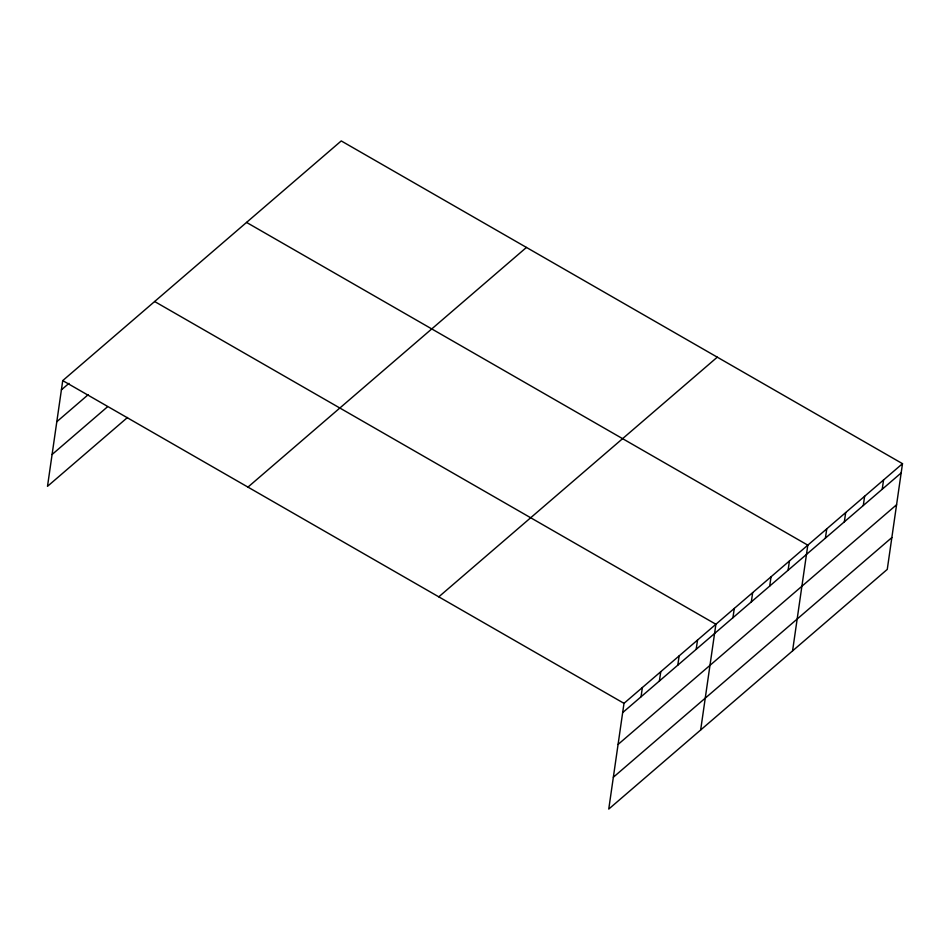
<?xml version="1.0" encoding="UTF-8"?>
<svg xmlns="http://www.w3.org/2000/svg" width="950" height="950" viewBox="0 0 950 950"><rect width="100%" height="100%" fill="white"/><g stroke="black" fill="none" stroke-linecap="round" stroke-linejoin="round"><path stroke-width="1.43" d="M902.5 463.671L623.996 703.344L608.76 809.068L887.264 569.394L902.5 463.671L341.24 140.933L62.736 380.606L47.5 486.329L127.514 417.478M641.036 696.789L642.378 687.527M659.419 680.972L660.761 671.709M677.801 665.154L679.143 655.892M696.184 649.337L697.526 640.074M700.661 729.98L715.896 624.257L154.636 301.518M732.949 617.702L734.279 608.439M751.331 601.884L752.661 592.622M769.714 586.055L771.044 576.793M788.096 570.237L789.426 560.975M792.573 650.881L807.809 545.158L246.549 222.419M825.408 538.128L826.749 528.865M844.348 521.823L845.69 512.561M863.289 505.531L864.619 496.268M882.229 489.226L883.559 479.964M61.406 389.868L68.97 383.361M56.81 421.705L88.172 394.713M52.084 454.504L107.231 407.039M247.95 487.113L526.454 247.428M438.781 596.849L717.286 357.164M622.666 712.607L901.17 472.934M618.07 744.444L896.574 504.759M613.344 777.242L891.848 537.558M62.736 380.606L623.996 703.344"/></g></svg>
